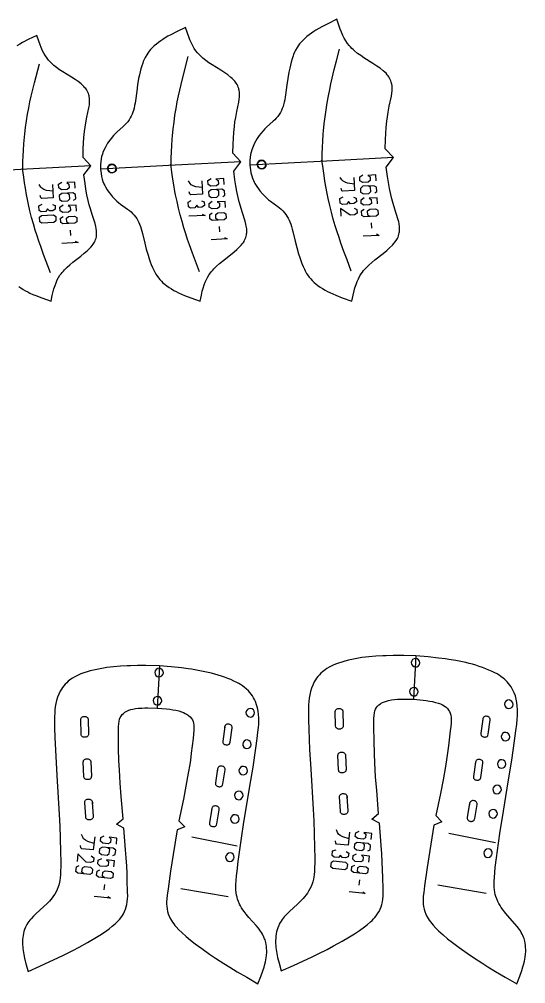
# Model space of a CAD drawing. Extents: x 923 to 2264, y 0 to 1234.
# Drawn here: x 1064.6 to 1213.7, y 648.7 to 932.2 of the extents above; entities that cross this region are included whole.
import ezdxf

# ---------------------------------------------------------------- set-up
doc = ezdxf.new("R2010")
doc.units = 0

msp = doc.modelspace()

# ---------------------------------------------------------------- linework, layer by layer
for points in [[(1133.529053, 884.826416), (1133.749023, 884.366211), (1133.988281, 883.914429), (1134.517456, 883.036987), (1135.01416, 882.316406), (1135.452759, 881.739807), (1136.153442, 880.911682), (1136.647827, 880.384644), (1137.428711, 879.632507), (1137.974243, 879.15686), (1138.53894, 878.702332), (1140.661865, 877.158752), (1141.178833, 876.761292), (1141.67688, 876.344482), (1142.148682, 875.901001), (1142.650635, 875.349182), (1143.039063, 874.845947), (1143.394043, 874.315002), (1143.715942, 873.761536), (1144.005615, 873.19043), (1144.242432, 872.656677), (1144.508545, 871.966003), (1144.741577, 871.264221), (1144.947754, 870.553589), (1145.133667, 869.836548), (1145.810425, 866.932922), (1146.278687, 865.098572), (1146.80249, 863.274414), (1147.148438, 862.181641), (1147.449097, 861.296692), (1147.773438, 860.417847), (1148.12793, 859.552185), (1148.518555, 858.706177), (1148.729492, 858.292725), (1149.186401, 857.489197), (1149.434082, 857.100586), (1149.971069, 856.354675), (1150.371582, 855.873108), (1150.828613, 855.386047), (1151.313354, 854.924133), (1151.952026, 854.380127), (1152.519409, 853.94397), (1153.192139, 853.472778), (1153.884521, 853.031555), (1154.59375, 852.617737), (1155.31665, 852.228882), (1156.005737, 851.884521), (1156.907104, 851.466492), (1157.82019, 851.074341), (1159.672974, 850.350586), (1162.490723, 849.351074), (1162.873413, 851.147949), (1163.158936, 852.3396), (1163.401855, 853.227112), (1163.726074, 854.248413), (1164.046265, 855.104797), (1164.413696, 855.938904), (1164.835815, 856.741211), (1165.252686, 857.408508), (1165.577515, 857.865295), (1165.922607, 858.307495), (1166.286865, 858.736084), (1166.667969, 859.152161), (1167.473877, 859.951172), (1168.32605, 860.713318), (1169.209839, 861.447327), (1171.675903, 863.384094), (1172.755737, 864.263916), (1173.590698, 864.998413), (1174.454346, 865.841553), (1174.830322, 866.251099), (1175.184448, 866.678345), (1175.509766, 867.126099), (1175.707153, 867.437073), (1175.886353, 867.759033), (1176.074707, 868.159912), (1176.232788, 868.574646), (1176.359863, 869.000427), (1176.455078, 869.434204), (1176.500244, 869.726379), (1176.531128, 870.027405), (1176.549316, 870.491211), (1176.510254, 871.264526), (1176.400635, 872.031982), (1176.275024, 872.631592), (1176.040771, 873.514648), (1175.131836, 876.340271), (1174.609619, 878.084961), (1174.252808, 879.402649), (1173.928711, 880.727844), (1173.554077, 882.499451), (1173.244873, 884.261536), (1172.97998, 886.031982), (1172.627197, 888.696289), (1174.738403, 891.545166), (1172.33728, 894.154358), (1172.406128, 896.840942), (1172.482056, 898.629639), (1172.602905, 900.414612), (1172.787964, 902.215942), (1172.969849, 903.567932), (1173.185303, 904.916077), (1173.519653, 906.706238), (1174.12439, 909.612183), (1174.263672, 910.515076), (1174.325073, 911.124573), (1174.352905, 911.899353), (1174.309814, 912.672424), (1174.242676, 913.131714), (1174.180176, 913.427795), (1174.104248, 913.713501), (1173.963623, 914.134766), (1173.792114, 914.544678), (1173.590942, 914.94043), (1173.361206, 915.319031), (1173.149048, 915.620117), (1172.9198, 915.908569), (1172.548828, 916.319336), (1172.151367, 916.706726), (1171.734253, 917.074036), (1170.786255, 917.821045), (1169.878296, 918.462952), (1168.711182, 919.223572), (1166.053833, 920.888428), (1165.09729, 921.524597), (1164.169312, 922.192261), (1163.283203, 922.901367), (1162.860229, 923.274841), (1162.453003, 923.662476), (1162.062622, 924.065552), (1161.691406, 924.485474), (1161.206177, 925.104797), (1160.70166, 925.857971), (1160.247803, 926.648438), (1159.838745, 927.466064), (1159.408081, 928.447327), (1159.072632, 929.304199), (1158.662598, 930.458801), (1158.091797, 932.205139), (1155.395752, 930.912842), (1153.630005, 929.997009), (1152.763672, 929.510376), (1151.911499, 928.999207), (1151.262817, 928.583801), (1150.584961, 928.120605), (1149.923706, 927.634094), (1149.281982, 927.121948), (1148.662842, 926.582153), (1148.144775, 926.088318), (1147.567505, 925.479919), (1147.134155, 924.969177), (1146.731323, 924.436401), (1146.384155, 923.915283), (1145.929077, 923.116516), (1145.723999, 922.704041), (1145.354858, 921.856628), (1145.188721, 921.423096), (1144.889771, 920.540588), (1144.629028, 919.642151), (1144.399536, 918.733948), (1144.194336, 917.822144), (1143.966064, 916.698914), (1143.638428, 914.829529), (1143.367065, 912.955933), (1143.001587, 909.996826), (1142.892456, 909.264282), (1142.762573, 908.535767), (1142.605469, 907.813232), (1142.41394, 907.098267), (1142.234863, 906.54248), (1142.007324, 905.943787), (1141.745728, 905.359497), (1141.449097, 904.793945), (1141.116089, 904.252319), (1140.675415, 903.650452), (1140.253052, 903.159485), (1139.802124, 902.692322), (1139.330078, 902.242493), (1137.38269, 900.482666), (1136.869141, 899.970947), (1136.377197, 899.440308), (1135.680298, 898.609619), (1135.244385, 898.033081), (1134.635254, 897.135437), (1134.260254, 896.515686), (1133.842651, 895.746521), (1133.409302, 894.817932), (1133.219238, 894.343445), (1133.049316, 893.862488), (1132.83606, 893.130615), (1132.683594, 892.417786), (1132.564087, 891.536377), (1132.498901, 890.64563), (1132.455566, 889.300232), (1132.641235, 887.967041), (1132.800171, 887.088196), (1133.012329, 886.224365), (1133.239502, 885.531677), (1133.529053, 884.826416)], [(1064.447998, 853.674255), (1065.090454, 853.230286), (1065.751221, 852.814758), (1066.427612, 852.425293), (1067.117065, 852.059509), (1067.774658, 851.735291), (1068.635498, 851.341492), (1069.506836, 850.972229), (1071.275024, 850.291077), (1073.963135, 849.351074), (1074.329346, 851.045166), (1074.602417, 852.168335), (1074.834717, 853.004639), (1075.14502, 853.967468), (1075.451416, 854.775085), (1075.802734, 855.561401), (1076.205566, 856.317322), (1076.604248, 856.94751), (1076.914795, 857.379333), (1077.245117, 857.796997), (1077.593262, 858.201721), (1077.957275, 858.594299), (1078.727295, 859.347656), (1079.540771, 860.065735), (1080.384399, 860.756836), (1082.737427, 862.580688), (1083.768433, 863.410156), (1084.565918, 864.102966), (1085.390747, 864.898132), (1085.749512, 865.283752), (1086.087769, 865.686279), (1086.398682, 866.108582), (1086.58728, 866.402161), (1086.758911, 866.706238), (1086.938354, 867.08374), (1087.089722, 867.474487), (1087.211182, 867.875732), (1087.30249, 868.284851), (1087.345947, 868.560425), (1087.375488, 868.84436), (1087.393066, 869.281372), (1087.356201, 870.010315), (1087.251831, 870.733521), (1087.132324, 871.298706), (1086.90918, 872.130981), (1086.043091, 874.792969), (1085.545654, 876.436707), (1085.205444, 877.678345), (1084.896851, 878.927307), (1084.540161, 880.596985), (1084.245728, 882.257324), (1083.993896, 883.925903), (1083.658447, 886.436768), (1085.675171, 889.12262), (1083.386108, 891.580627), (1083.454468, 894.112854), (1083.528931, 895.798645), (1083.64624, 897.480835), (1083.824463, 899.178894), (1083.999512, 900.45343), (1084.206665, 901.72406), (1084.527832, 903.411072), (1085.10791, 906.149658), (1085.242065, 907.000854), (1085.30127, 907.5755), (1085.328613, 908.305786), (1085.288208, 909.034363), (1085.224487, 909.467163), (1085.165161, 909.746338), (1085.092896, 910.015747), (1084.958862, 910.412964), (1084.795654, 910.799194), (1084.604004, 911.171753), (1084.38562, 911.528198), (1084.182983, 911.8125), (1083.964355, 912.084534), (1083.610596, 912.471558), (1083.231689, 912.836243), (1082.834229, 913.181763), (1081.929932, 913.885315), (1081.063721, 914.490051), (1079.951172, 915.206055), (1077.418579, 916.771179), (1076.506714, 917.369263), (1075.621826, 917.997498), (1074.776733, 918.665344), (1074.373047, 919.017334), (1073.984375, 919.382935), (1073.611816, 919.763428), (1073.257324, 920.159973), (1072.794312, 920.74469), (1072.313843, 921.453796), (1071.881348, 922.198547), (1071.491577, 922.969299), (1071.081177, 923.89386), (1070.761963, 924.70105), (1070.371826, 925.789185), (1069.828735, 927.43512), (1067.254761, 926.216553), (1065.568604, 925.352417), (1064.741089, 924.89325), (1063.926636, 924.410767)], [(1089.542358, 883.797607), (1089.757202, 883.350708), (1089.990967, 882.911987), (1090.507813, 882.060303), (1090.993042, 881.360474), (1091.421875, 880.80011), (1092.106689, 879.99585), (1092.589844, 879.48407), (1093.352417, 878.753906), (1093.885254, 878.29248), (1094.436523, 877.851624), (1096.51062, 876.353577), (1097.015625, 875.967773), (1097.502197, 875.562927), (1097.963379, 875.132019), (1098.453613, 874.596252), (1098.832886, 874.107666), (1099.17981, 873.592163), (1099.494385, 873.054688), (1099.777344, 872.499756), (1100.008667, 871.981567), (1100.268555, 871.311096), (1100.496094, 870.629578), (1100.69751, 869.939331), (1100.879028, 869.243103), (1101.539795, 866.422607), (1101.996948, 864.640991), (1102.508423, 862.869568), (1102.846069, 861.808472), (1103.140015, 860.948547), (1103.457153, 860.094849), (1103.803589, 859.253723), (1104.185425, 858.43219), (1104.391479, 858.030701), (1104.837646, 857.250549), (1105.079346, 856.873413), (1105.603516, 856.149597), (1105.994385, 855.682312), (1106.44104, 855.209229), (1106.914795, 854.76062), (1107.538574, 854.232727), (1108.09314, 853.809143), (1108.750732, 853.351563), (1109.427368, 852.923096), (1110.120117, 852.521545), (1110.826172, 852.144226), (1111.499634, 851.809814), (1112.380737, 851.40387), (1113.272949, 851.023254), (1115.083374, 850.32074), (1117.836426, 849.351074), (1118.210938, 851.096558), (1118.490112, 852.253906), (1118.727783, 853.115906), (1119.044922, 854.107971), (1119.358276, 854.93988), (1119.717651, 855.750122), (1120.130127, 856.529297), (1120.537964, 857.17804), (1120.855591, 857.622314), (1121.193359, 858.052246), (1121.549561, 858.468872), (1121.922119, 858.873169), (1122.709961, 859.649353), (1123.542847, 860.389526), (1124.406494, 861.102112), (1126.816284, 862.9823), (1127.871582, 863.837036), (1128.687744, 864.550781), (1129.531982, 865.369812), (1129.899292, 865.767334), (1130.245605, 866.182312), (1130.563721, 866.61731), (1130.756714, 866.919617), (1130.932007, 867.232666), (1131.115967, 867.621765), (1131.27063, 868.024536), (1131.39502, 868.43811), (1131.488159, 868.859497), (1131.532471, 869.143433), (1131.562744, 869.435852), (1131.580566, 869.886292), (1131.542847, 870.63739), (1131.435791, 871.38269), (1131.31311, 871.965149), (1131.084351, 872.822815), (1130.197021, 875.566528), (1129.687134, 877.260864), (1129.338623, 878.540466), (1129.022339, 879.827576), (1128.656494, 881.548279), (1128.354858, 883.25946), (1128.096436, 884.978943), (1127.752319, 887.566528), (1129.816284, 890.333862), (1127.471191, 892.867493), (1127.539795, 895.476868), (1127.61499, 897.214111), (1127.734009, 898.947632), (1127.915771, 900.697327), (1128.094238, 902.01062), (1128.30542, 903.320007), (1128.633301, 905.058655), (1129.225586, 907.88092), (1129.362305, 908.757935), (1129.422607, 909.349976), (1129.450317, 910.102478), (1129.408569, 910.853394), (1129.34314, 911.299377), (1129.282104, 911.587036), (1129.207886, 911.864685), (1129.070801, 912.273804), (1128.903442, 912.671875), (1128.707031, 913.056091), (1128.48291, 913.423584), (1128.275391, 913.716248), (1128.051514, 913.996521), (1127.689209, 914.395447), (1127.301025, 914.771362), (1126.893677, 915.127869), (1125.967651, 915.853088), (1125.080566, 916.476563), (1123.940796, 917.214844), (1121.345703, 918.829773), (1120.411499, 919.44696), (1119.505127, 920.094849), (1118.639526, 920.783447), (1118.226196, 921.146057), (1117.828125, 921.522705), (1117.446655, 921.91449), (1117.083862, 922.322632), (1116.609863, 922.924683), (1116.11731, 923.655823), (1115.674072, 924.423584), (1115.274658, 925.217651), (1114.85437, 926.170593), (1114.526855, 927.002625), (1114.126831, 928.124023), (1113.569824, 929.820129), (1110.934814, 928.564636), (1109.208862, 927.674683), (1108.361816, 927.201843), (1107.528687, 926.704956), (1106.894409, 926.301392), (1106.232056, 925.851379), (1105.585571, 925.378906), (1104.95813, 924.881226), (1104.352661, 924.356689), (1103.845947, 923.876831), (1103.281494, 923.285889), (1102.857788, 922.789734), (1102.463745, 922.272156), (1102.124512, 921.766174), (1101.67981, 920.990906), (1101.47937, 920.590393), (1101.118286, 919.767395), (1100.955811, 919.346375), (1100.662964, 918.489014), (1100.407349, 917.616089), (1100.182129, 916.733582), (1099.980957, 915.847412), (1099.757324, 914.756531), (1099.436035, 912.940918), (1099.1698, 911.120972), (1098.811035, 908.24646), (1098.703979, 907.534851), (1098.576904, 906.827271), (1098.422729, 906.125549), (1098.235107, 905.431335), (1098.059937, 904.891541), (1097.837158, 904.309814), (1097.581177, 903.742004), (1097.290894, 903.19281), (1096.965332, 902.66687), (1096.534546, 902.082275), (1096.121338, 901.604919), (1095.68042, 901.15094), (1095.218872, 900.713867), (1093.314941, 899.004883), (1092.813354, 898.50824), (1092.33252, 897.993103), (1091.651123, 897.186401), (1091.224854, 896.626404), (1090.629028, 895.75415), (1090.261841, 895.15155), (1089.853271, 894.404419), (1089.429321, 893.502808), (1089.243408, 893.04187), (1089.077026, 892.574646), (1088.868042, 891.863403), (1088.71875, 891.171021), (1088.601563, 890.315002), (1088.537354, 889.44989), (1088.494141, 888.142944), (1088.675293, 886.8479), (1088.830566, 885.994385), (1089.037598, 885.155579), (1089.259521, 884.482788), (1089.542358, 883.797607)], [(1153.738892, 890.088562), (1153.789307, 892.524048), (1153.854858, 894.611023), (1153.937988, 896.33844), (1154.077637, 898.400635), (1154.163696, 899.430603), (1154.368042, 901.488403), (1154.61438, 903.542175), (1154.901367, 905.590454), (1155.228271, 907.632813), (1155.593872, 909.667847), (1155.964478, 911.53656), (1156.329468, 913.240112), (1156.715576, 914.938904), (1157.327148, 917.479797), (1157.966431, 920.014099), (1158.841553, 923.387939)], [(1065.629639, 887.73938), (1065.689331, 890.362732), (1065.745117, 892.001709), (1065.826172, 893.630005), (1065.96167, 895.574036), (1066.044922, 896.545044), (1066.24231, 898.484802), (1066.479614, 900.420593), (1066.755737, 902.351257), (1067.069824, 904.27594), (1067.420898, 906.193604), (1067.776489, 907.954651), (1068.126709, 909.560852), (1068.497192, 911.16217), (1069.083374, 913.55719), (1070.535034, 919.12561)], [(1109.293579, 888.913879), (1109.34436, 891.279358), (1109.409302, 893.306396), (1109.491577, 894.984192), (1109.62915, 896.987305), (1109.713867, 897.987854), (1109.914673, 899.986694), (1110.156494, 901.981384), (1110.43811, 903.970825), (1110.758545, 905.954346), (1111.117065, 907.930786), (1111.47998, 909.745605), (1111.837646, 911.400513), (1112.215942, 913.050598), (1112.814819, 915.518555), (1114.297729, 921.256836)], [(1129.816284, 890.333862), (1110.532593, 889.311401), (1099.513428, 888.727173), (1088.494141, 888.142944)], [(1174.738403, 891.545166), (1155.006348, 890.497498), (1143.730957, 889.898865), (1132.455566, 889.300232)], [(1136.000732, 888.263916), (1136.474854, 888.378784), (1136.86853, 888.666382), (1137.122437, 889.082886), (1137.197632, 889.564819), (1137.082642, 890.038757), (1136.794922, 890.432617), (1136.37854, 890.686523), (1135.896729, 890.761719), (1135.422607, 890.646729), (1135.028931, 890.35907), (1134.775024, 889.942627), (1134.699829, 889.460754), (1134.814819, 888.986694), (1135.102417, 888.592773), (1135.518921, 888.33905), (1136.000732, 888.263916)], [(1135.871094, 890.706238), (1136.354492, 890.642029), (1136.776733, 890.397766), (1137.073242, 890.010437), (1137.199097, 889.539307), (1137.134766, 889.055786), (1136.890625, 888.633728), (1136.503296, 888.337158), (1136.031982, 888.211365), (1135.548584, 888.275513), (1135.126587, 888.519836), (1134.829956, 888.906982), (1134.704224, 889.378235), (1134.768433, 889.861755), (1135.012573, 890.283875), (1135.39978, 890.580444), (1135.871094, 890.706238)], [(1162.302612, 858.197937), (1161.075073, 861.460266), (1160.171021, 863.912659), (1159.294067, 866.374451), (1158.730103, 868.022766), (1158.18689, 869.678284), (1157.620483, 871.497192), (1157.041382, 873.481995), (1156.500122, 875.478271), (1155.997803, 877.48468), (1155.5354, 879.500732), (1155.11438, 881.525391), (1154.919678, 882.540527), (1154.562378, 884.576416), (1154.296875, 886.285156), (1154.010742, 888.353516), (1153.702637, 890.769958)], [(1085.675171, 889.12262), (1066.839966, 888.125366), (1056.076904, 887.555603), (1045.314087, 886.985596)], [(1073.787964, 857.68866), (1071.756592, 863.072632), (1070.920654, 865.392395), (1070.383057, 866.945618), (1069.865234, 868.505859), (1069.325806, 870.219604), (1068.774048, 872.089539), (1068.258423, 873.970215), (1067.780029, 875.860901), (1067.339722, 877.760742), (1066.938599, 879.668884), (1066.753296, 880.62561), (1066.413086, 882.544495), (1066.1604, 884.155151), (1065.932007, 885.779053), (1065.595581, 888.381531)], [(1091.959961, 887.101318), (1092.434082, 887.216309), (1092.828003, 887.503906), (1093.081665, 887.920349), (1093.15686, 888.402344), (1093.041992, 888.876221), (1092.754395, 889.270142), (1092.337891, 889.524048), (1091.855957, 889.599182), (1091.381958, 889.484192), (1090.988159, 889.196533), (1090.734253, 888.780151), (1090.659058, 888.298157), (1090.774048, 887.824219), (1091.061646, 887.430298), (1091.478149, 887.176453), (1091.959961, 887.101318)], [(1091.830444, 889.545227), (1092.314087, 889.481018), (1092.736084, 889.236633), (1093.032471, 888.849365), (1093.158203, 888.378113), (1093.093994, 887.894592), (1092.849609, 887.472534), (1092.46228, 887.176086), (1091.991089, 887.050354), (1091.50769, 887.114563), (1091.085571, 887.358948), (1090.789063, 887.746216), (1090.663452, 888.217468), (1090.727661, 888.700928), (1090.972046, 889.123047), (1091.359253, 889.419495), (1091.830444, 889.545227)], [(1117.654663, 857.943237), (1115.573242, 863.492615), (1114.716675, 865.883423), (1114.166016, 867.484192), (1113.63562, 869.092041), (1113.082642, 870.858276), (1112.517212, 872.785767), (1111.98877, 874.724182), (1111.498413, 876.672729), (1111.046997, 878.630737), (1110.635864, 880.596985), (1110.445923, 881.58313), (1110.097168, 883.560425), (1109.838135, 885.220154), (1109.559204, 887.228882), (1109.258545, 889.575745)], [(1118.536865, 882.711182), (1116.55188, 882.95282), (1115.79248, 883.217773), (1115.203003, 883.579834), (1114.87561, 883.956238), (1114.398071, 884.674805)], [(1118.341675, 884.67218), (1118.55481, 880.78418), (1115.147461, 880.597351), (1114.832153, 880.75531), (1114.662842, 881.447021)], [(1124.963379, 883.611389), (1124.866333, 885.380615), (1122.507324, 885.251221), (1123.142944, 884.8479), (1123.203979, 883.733887), (1122.616333, 883.26355), (1121.000122, 883.174805), (1120.183838, 883.677795), (1120.122803, 884.791687), (1121.052612, 885.412354)], [(1163.22998, 883.779297), (1161.244995, 884.020935), (1160.485474, 884.286011), (1159.896118, 884.64801), (1159.568726, 885.024353), (1159.091187, 885.743042)], [(1163.034668, 885.740295), (1163.247925, 881.852417), (1159.840576, 881.665466), (1159.525146, 881.823425), (1159.355713, 882.515137)], [(1169.656494, 884.679504), (1169.559448, 886.44873), (1167.200439, 886.319336), (1167.83606, 885.916077), (1167.897217, 884.802063), (1167.309448, 884.331726), (1165.693237, 884.243042), (1164.876953, 884.745911), (1164.815796, 885.859924), (1165.745728, 886.480469)], [(1074.624878, 881.643127), (1072.639771, 881.884644), (1071.880493, 882.149719), (1071.290894, 882.51178), (1070.963623, 882.888184), (1070.486084, 883.606873)], [(1074.429688, 883.604065), (1074.642944, 879.716125), (1071.235596, 879.529175), (1070.920166, 879.687195), (1070.750732, 880.378967)], [(1081.051392, 882.543274), (1080.954346, 884.3125), (1078.595459, 884.183105), (1079.230957, 883.779846), (1079.291992, 882.665894), (1078.704468, 882.195435), (1077.088135, 882.10675), (1076.271851, 882.609741), (1076.210815, 883.723633), (1077.140625, 884.344299)], [(1124.54187, 880.113647), (1125.135498, 880.474854), (1125.062378, 881.80719), (1124.250854, 882.222717), (1121.062012, 882.047791), (1120.306641, 881.436829), (1120.36792, 880.322815), (1121.184204, 879.820007), (1122.800415, 879.908569), (1123.381958, 880.488159), (1123.314941, 881.711365), (1122.678223, 882.136536)], [(1169.234985, 881.181763), (1169.828613, 881.542969), (1169.755493, 882.875366), (1168.944092, 883.290894), (1165.755005, 883.115967), (1164.999878, 882.505005), (1165.060913, 881.390991), (1165.877197, 880.888123), (1167.49353, 880.976685), (1168.075073, 881.556396), (1168.008057, 882.779541), (1167.371338, 883.204651)], [(1080.629761, 879.045593), (1081.223389, 879.406799), (1081.150391, 880.739136), (1080.338867, 881.154663), (1077.150024, 880.979736), (1076.394775, 880.368713), (1076.455933, 879.254761), (1077.272217, 878.751831), (1078.88855, 878.840515), (1079.470093, 879.420166), (1079.402954, 880.64325), (1078.766235, 881.06842)], [(1118.266724, 878.849304), (1119.070923, 878.564819), (1119.131958, 877.450867), (1118.369629, 876.970947), (1117.408691, 876.918091), (1116.849609, 877.522766), (1116.32251, 876.749023), (1115.011963, 876.677185), (1114.376343, 877.080444), (1114.303467, 878.412781), (1115.239136, 878.924194)], [(1162.959839, 879.91748), (1163.764038, 879.632935), (1163.825073, 878.519043), (1163.062744, 878.039063), (1162.101685, 877.986206), (1161.542847, 878.590942), (1161.015625, 877.817139), (1159.705078, 877.7453), (1159.069458, 878.14856), (1158.996582, 879.480896), (1159.932373, 879.99231)], [(1170.024536, 877.969666), (1169.92749, 879.738892), (1167.568604, 879.609436), (1168.203979, 879.206055), (1168.265259, 878.092163), (1167.677612, 877.621765), (1166.061279, 877.533081), (1165.244995, 878.036072), (1165.183838, 879.149963), (1166.11377, 879.77063)], [(1074.354614, 877.78125), (1075.159058, 877.496704), (1075.220093, 876.382813), (1074.457764, 875.902771), (1073.496704, 875.850037), (1072.937744, 876.454773), (1072.410645, 875.680908), (1071.099976, 875.60907), (1070.464478, 876.012329), (1070.391357, 877.344727), (1071.327271, 877.85614)], [(1081.419556, 875.833435), (1081.32251, 877.602661), (1078.963623, 877.473206), (1079.598999, 877.069885), (1079.660156, 875.955933), (1079.07251, 875.485535), (1077.456177, 875.396851), (1076.640015, 875.899841), (1076.578857, 877.013733), (1077.508667, 877.634338)], [(1125.331421, 876.901489), (1125.234375, 878.670654), (1122.875488, 878.54126), (1123.511108, 878.137939), (1123.572144, 877.024048), (1122.984497, 876.553589), (1121.368042, 876.464966), (1120.55188, 876.967957), (1120.490723, 878.081848), (1121.420776, 878.702454)], [(1163.136719, 876.693604), (1163.94812, 876.277954), (1164.009155, 875.164063), (1163.246826, 874.684021), (1161.97998, 874.614563), (1159.155273, 876.584656), (1159.277466, 874.35675)], [(1167.861694, 874.266846), (1167.182373, 874.667725), (1167.115234, 875.89093), (1167.745483, 876.385437), (1169.492798, 876.481384), (1170.129517, 876.056213), (1170.196533, 874.83313), (1169.609009, 874.36261), (1166.070557, 874.168579), (1165.434937, 874.571838), (1165.362061, 875.904175), (1166.123047, 876.406067)], [(1070.64856, 872.65741), (1070.575439, 873.989807), (1071.161865, 874.481995), (1074.700317, 874.676086), (1075.337036, 874.250977), (1075.410156, 872.918579), (1074.82251, 872.448242), (1071.284058, 872.25415), (1070.64856, 872.65741)], [(1079.256592, 872.130615), (1078.577271, 872.531555), (1078.510254, 873.754639), (1079.140259, 874.249268), (1080.887573, 874.345154), (1081.524536, 873.919983), (1081.591553, 872.696838), (1081.003906, 872.226379), (1077.465454, 872.032349), (1076.829956, 872.435608), (1076.756836, 873.767944), (1077.517944, 874.269836)], [(1118.480591, 874.948242), (1119.290894, 874.554504), (1114.529297, 874.293396)], [(1123.168579, 873.19873), (1122.48938, 873.599609), (1122.422119, 874.822693), (1123.052368, 875.317322), (1124.799683, 875.413269), (1125.436401, 874.988098), (1125.50354, 873.764954), (1124.915894, 873.294495), (1121.377441, 873.100464), (1120.741821, 873.503723), (1120.668823, 874.83606), (1121.429932, 875.337952)], [(1123.493042, 871.275452), (1123.579346, 869.70282)], [(1168.186279, 872.343567), (1168.272461, 870.770935)], [(1079.581055, 870.207336), (1079.66748, 868.634644)], [(1125.030151, 868.016602), (1125.840454, 867.622864), (1121.078857, 867.361694)], [(1169.723267, 869.084717), (1170.533569, 868.691101), (1165.771973, 868.42981)], [(1081.118286, 866.948547), (1081.928467, 866.55481), (1077.16687, 866.293579)], [(1180.658691, 732.291138), (1183.481323, 732.035156), (1184.404297, 731.922791), (1185.32373, 731.783447), (1186.238159, 731.60907), (1187.145752, 731.391724), (1187.953613, 731.150208), (1188.545654, 730.929993), (1189.11792, 730.666992), (1189.664185, 730.352661), (1190.010498, 730.110535), (1190.224243, 729.93988), (1190.623413, 729.564819), (1190.972778, 729.147949), (1191.258057, 728.693115), (1191.460449, 728.220581), (1191.605591, 727.664673), (1191.682129, 727.085938), (1191.706665, 726.294739), (1191.674072, 725.425903), (1191.593994, 724.348267), (1191.455444, 723.022949), (1190.923584, 718.615295), (1190.644409, 716.512268), (1190.450928, 715.18634), (1190.028931, 712.541565), (1189.321899, 708.589844), (1188.547729, 704.651855), (1187.177612, 698.105164), (1189.007324, 696.266296), (1186.660034, 695.313843), (1185.445435, 687.834656), (1184.671387, 682.844666), (1183.902466, 677.489197), (1183.639771, 675.49231), (1183.523682, 674.398987), (1183.472046, 673.52124), (1183.46875, 672.860596), (1183.511597, 672.101563), (1183.607056, 671.345703), (1183.757202, 670.599365), (1183.964233, 669.868713), (1184.229614, 669.160461), (1184.483887, 668.615112), (1184.928711, 667.829041), (1185.261841, 667.324829), (1185.619507, 666.835327), (1185.997925, 666.359192), (1186.393066, 665.895874), (1187.204956, 665.016418), (1188.035889, 664.188904), (1189.332764, 663.008423), (1190.679077, 661.88855), (1192.062744, 660.814819), (1194.062012, 659.345703), (1196.446533, 657.666687), (1198.256592, 656.439331), (1200.697632, 654.845215), (1202.548218, 653.681091), (1204.789307, 652.318115), (1207.614014, 650.653015), (1211.021973, 648.684814), (1211.89624, 650.887329), (1212.497925, 652.549194), (1212.852173, 653.666016), (1213.01123, 654.227722), (1213.285889, 655.359314), (1213.39856, 655.92981), (1213.493286, 656.503418), (1213.598511, 657.379456), (1213.648071, 658.129211), (1213.657471, 658.731873), (1213.637329, 659.335693), (1213.583984, 659.948364), (1213.496582, 660.557495), (1213.373901, 661.15918), (1213.154053, 661.943115), (1213.019531, 662.324646), (1212.819092, 662.809998), (1212.592529, 663.281921), (1212.341797, 663.741882), (1212.069702, 664.190918), (1211.778198, 664.630249), (1211.146484, 665.484192), (1210.465454, 666.313293), (1208.312012, 668.743896), (1207.445557, 669.780396), (1206.83606, 670.579651), (1206.454346, 671.126526), (1206.096069, 671.686951), (1205.76416, 672.262512), (1205.461792, 672.855286), (1205.141724, 673.590637), (1204.872803, 674.348206), (1204.70752, 674.927856), (1204.575562, 675.514648), (1204.45813, 676.268555), (1204.387573, 677.109802), (1204.367798, 677.955933), (1204.386475, 678.804688), (1204.450439, 679.936523), (1204.564453, 681.392151), (1204.703613, 682.841675), (1205.038818, 685.728088), (1205.614502, 689.978882), (1206.133545, 693.490906), (1206.683838, 697), (1208.612305, 708.62677), (1209.526978, 714.362305), (1210.380005, 720.115356), (1210.779541, 723.004333), (1211.026978, 724.951233), (1211.171387, 726.413757), (1211.234009, 727.389832), (1211.261353, 728.36615), (1211.246216, 729.342773), (1211.18103, 730.319519), (1211.055542, 731.315002), (1210.864502, 732.301575), (1210.602051, 733.27063), (1210.262207, 734.213196), (1209.989868, 734.82251), (1209.686279, 735.400635), (1209.35437, 735.946411), (1208.989624, 736.471924), (1208.59436, 736.975525), (1208.170288, 737.45575), (1207.485596, 738.128418), (1206.999634, 738.542664), (1206.376831, 739.009827), (1205.802002, 739.389343), (1205.209473, 739.740601), (1204.602783, 740.067932), (1203.778198, 740.474182), (1202.848755, 740.894287), (1201.906982, 741.284668), (1200.954346, 741.647034), (1199.991333, 741.9823), (1199.019165, 742.292297), (1198.038574, 742.578247), (1197.050415, 742.841614), (1196.055542, 743.08374), (1195.055176, 743.306091), (1193.040894, 743.696838), (1191.014771, 744.025146), (1189.999878, 744.169373), (1187.962524, 744.426025), (1184.900146, 744.749817), (1181.330933, 745.076294), (1177.747925, 745.136414), (1174.668823, 745.144592), (1172.616577, 745.10907), (1171.592285, 745.075134), (1169.543701, 744.967163), (1167.500244, 744.795898), (1166.4823, 744.682739), (1165.467773, 744.549255), (1164.45752, 744.394043), (1163.452271, 744.215454), (1162.453003, 744.012024), (1161.460083, 743.782166), (1160.474487, 743.524719), (1159.497192, 743.237732), (1158.528198, 742.920166), (1157.665771, 742.605164), (1157.028442, 742.345032), (1156.402344, 742.059692), (1155.790894, 741.744202), (1155.122803, 741.346802), (1154.596069, 740.987183), (1153.844604, 740.392151), (1153.372681, 739.960266), (1152.926636, 739.502197), (1152.509033, 739.01886), (1152.121826, 738.512024), (1151.759399, 737.970032), (1151.424561, 737.39325), (1150.987671, 736.492493), (1150.625122, 735.557312), (1150.331909, 734.596985), (1150.102783, 733.621094), (1149.935425, 732.656372), (1149.817749, 731.686707), (1149.742798, 730.712769), (1149.702759, 729.735657), (1149.692993, 728.266052), (1149.734985, 726.304016), (1149.829346, 723.388245), (1150.074219, 717.575928), (1150.382324, 711.774353), (1151.080933, 700.005615), (1151.26001, 696.457092), (1151.407959, 692.909058), (1151.534668, 688.6203), (1151.565308, 685.714294), (1151.551514, 684.257935), (1151.512329, 682.798096), (1151.457275, 681.665894), (1151.386963, 680.820007), (1151.278687, 679.980896), (1151.179565, 679.426758), (1150.981079, 678.606567), (1150.799683, 678.034119), (1150.506592, 677.286987), (1150.159668, 676.562805), (1149.764404, 675.866028), (1149.401367, 675.309204), (1149.011108, 674.772827), (1148.596191, 674.254211), (1148.159546, 673.751648), (1147.46936, 673.022583), (1146.499146, 672.085144), (1144.102783, 669.899963), (1143.338745, 669.148987), (1142.621094, 668.367981), (1142.285156, 667.962646), (1141.967529, 667.545471), (1141.670166, 667.115295), (1141.395386, 666.670349), (1141.145264, 666.209778), (1140.971436, 665.844727), (1140.670654, 665.088806), (1140.485596, 664.503784), (1140.334839, 663.907471), (1140.217651, 663.30426), (1140.134155, 662.705933), (1140.080444, 662.105591), (1140.051025, 661.35498), (1140.064087, 660.472412), (1140.097778, 659.891418), (1140.150146, 659.31189), (1140.304565, 658.156921), (1140.403687, 657.581238), (1140.638916, 656.432617), (1141.062988, 654.715515), (1141.701172, 652.431763), (1145.296265, 654.021362), (1148.279541, 655.37262), (1150.650879, 656.486206), (1152.612915, 657.444214), (1155.207275, 658.766235), (1157.135742, 659.791565), (1159.683105, 661.203735), (1161.824951, 662.449097), (1163.313232, 663.367615), (1164.769409, 664.33606), (1166.182739, 665.369995), (1167.095947, 666.103271), (1167.995239, 666.89032), (1168.436646, 667.308594), (1168.862915, 667.741089), (1169.27002, 668.189453), (1169.654053, 668.654968), (1170.178711, 669.38855), (1170.48877, 669.903198), (1170.827148, 670.579041), (1171.109619, 671.283264), (1171.33728, 672.009338), (1171.511597, 672.750549), (1171.633423, 673.500427), (1171.713745, 674.377197), (1171.742798, 675.25592), (1171.72998, 676.575439), (1171.634521, 679.95343), (1171.547729, 682.206482), (1171.441284, 684.378418), (1171.29187, 686.84021), (1171.118286, 689.301086), (1170.586792, 695.860718), (1168.352661, 697.060913), (1170.364868, 698.692017), (1169.793823, 705.454041), (1169.491211, 709.515442), (1169.243774, 713.582825), (1169.119629, 716.298706), (1169.014404, 720.05957), (1168.95105, 724.239197), (1168.952515, 725.572021), (1168.986206, 726.6521), (1169.0448, 727.519531), (1169.151855, 728.303406), (1169.288574, 728.870789), (1169.491333, 729.40802), (1169.74231, 729.85614), (1170.073608, 730.277466), (1170.464844, 730.654419), (1170.901123, 730.984375), (1171.131348, 731.13092), (1171.501099, 731.334534), (1172.077271, 731.588196), (1172.674072, 731.788086), (1173.285767, 731.943237), (1174.114136, 732.096069), (1175.039795, 732.214355), (1175.967285, 732.289185), (1176.896118, 732.328552), (1177.825562, 732.340759), (1180.658691, 732.291138)], [(1181.170776, 741.795776), (1181.652954, 741.868896), (1182.070435, 742.120972), (1182.359619, 742.513672), (1182.476685, 742.987183), (1182.403564, 743.46936), (1182.151367, 743.886841), (1181.758667, 744.176147), (1181.285278, 744.293091), (1180.802979, 744.219971), (1180.385498, 743.967896), (1180.096191, 743.575195), (1179.979248, 743.101685), (1180.05249, 742.619507), (1180.304565, 742.202026), (1180.697144, 741.91272), (1181.170776, 741.795776)], [(1181.330933, 745.076294), (1180.658691, 732.291138)], [(1105.224976, 729.737488), (1107.980347, 729.489197), (1108.881226, 729.380188), (1109.778687, 729.245117), (1110.671387, 729.076172), (1111.557617, 728.865479), (1112.345581, 728.631714), (1112.923218, 728.418274), (1113.482178, 728.16333), (1114.015625, 727.858398), (1114.354248, 727.623352), (1114.5625, 727.45813), (1114.952148, 727.094849), (1115.293457, 726.690735), (1115.572021, 726.249329), (1115.769409, 725.791443), (1115.910767, 725.252747), (1115.985596, 724.691528), (1116.009644, 723.924377), (1115.978149, 723.081726), (1115.900146, 722.036926), (1115.765015, 720.752197), (1115.245605, 716.479309), (1114.9729, 714.440308), (1114.78418, 713.154724), (1114.372314, 710.590698), (1113.682007, 706.759583), (1112.926514, 702.9422), (1111.588989, 696.595764), (1113.375122, 694.81311), (1111.08374, 693.889648), (1109.898071, 686.639038), (1109.142456, 681.801575), (1108.392212, 676.60968), (1108.13562, 674.673706), (1108.022339, 673.613831), (1107.971802, 672.762878), (1107.96875, 672.122498), (1108.010498, 671.386414), (1108.103882, 670.65332), (1108.25061, 669.929688), (1108.452637, 669.221558), (1108.711548, 668.535278), (1108.959839, 668.006104), (1109.394409, 667.243591), (1109.719604, 666.7547), (1110.068848, 666.280151), (1110.43811, 665.81897), (1110.82373, 665.369995), (1111.616577, 664.517456), (1112.428223, 663.714844), (1113.694458, 662.57019), (1115.008545, 661.48468), (1116.358887, 660.444031), (1118.309937, 659.020142), (1120.638062, 657.392273), (1122.405029, 656.202393), (1124.787964, 654.656982), (1126.594238, 653.528564), (1128.781982, 652.207092), (1131.539551, 650.592773), (1134.866211, 648.684814), (1135.719482, 650.81958), (1136.306885, 652.430481), (1136.652588, 653.513123), (1136.807983, 654.057739), (1137.075928, 655.154907), (1137.185913, 655.70813), (1137.278442, 656.264526), (1137.381226, 657.113892), (1137.429565, 657.840759), (1137.438721, 658.424988), (1137.419189, 659.010315), (1137.367188, 659.604431), (1137.281494, 660.195129), (1137.161499, 660.778442), (1136.947144, 661.538269), (1136.815918, 661.90802), (1136.620239, 662.379211), (1136.398926, 662.837341), (1136.154175, 663.283569), (1135.888428, 663.719177), (1135.60376, 664.145203), (1134.987183, 664.973083), (1134.322266, 665.77655), (1132.220581, 668.131226), (1131.374878, 669.135376), (1130.780029, 669.909973), (1130.407349, 670.440247), (1130.057617, 670.983582), (1129.733521, 671.54187), (1129.43811, 672.117004), (1129.125732, 672.829651), (1128.863281, 673.564026), (1128.70166, 674.126099), (1128.57312, 674.695068), (1128.458252, 675.426025), (1128.389404, 676.241394), (1128.370117, 677.061707), (1128.388428, 677.884644), (1128.450928, 678.981995), (1128.562134, 680.39325), (1128.697754, 681.798584), (1129.025146, 684.59668), (1129.587036, 688.71759), (1130.09375, 692.122314), (1130.630859, 695.524109), (1132.513306, 706.795776), (1133.406128, 712.355835), (1134.23877, 717.933167), (1134.628784, 720.734192), (1134.870239, 722.621399), (1135.01123, 724.039368), (1135.07251, 724.985535), (1135.099243, 725.93219), (1135.084351, 726.878906), (1135.02063, 727.825745), (1134.897949, 728.79126), (1134.711182, 729.748047), (1134.454834, 730.687561), (1134.123291, 731.601074), (1133.857666, 732.191406), (1133.561279, 732.752014), (1133.237061, 733.281616), (1132.880615, 733.791382), (1132.494507, 734.279663), (1132.080566, 734.745117), (1131.412354, 735.39679), (1130.938354, 735.797974), (1130.330444, 736.250793), (1129.769043, 736.618896), (1129.190796, 736.959534), (1128.598511, 737.276672), (1127.793823, 737.670288), (1126.885864, 738.077881), (1125.966187, 738.456604), (1125.035767, 738.807922), (1124.095459, 739.133179), (1123.14624, 739.433716), (1122.188843, 739.710999), (1121.224365, 739.966248), (1120.253296, 740.200928), (1119.276733, 740.416382), (1117.310913, 740.795044), (1115.33374, 741.113159), (1114.343262, 741.252808), (1112.354614, 741.501526), (1109.365234, 741.81543), (1105.881104, 742.132019), (1101.882935, 742.195374), (1099.377686, 742.198242), (1097.37439, 742.163879), (1096.374634, 742.131104), (1094.375244, 742.02655), (1092.380737, 741.860596), (1091.387329, 741.750916), (1090.396973, 741.621643), (1089.410889, 741.47113), (1088.429565, 741.298035), (1087.453857, 741.100769), (1086.484497, 740.87793), (1085.522217, 740.628235), (1084.567627, 740.349976), (1083.621338, 740.041992), (1082.779785, 739.736694), (1082.157593, 739.48468), (1081.546509, 739.20813), (1080.949463, 738.902161), (1080.297363, 738.516907), (1079.783569, 738.168762), (1079.050293, 737.592346), (1078.589478, 737.173889), (1078.154053, 736.729675), (1077.745972, 736.260925), (1077.367798, 735.76886), (1077.013916, 735.243408), (1076.687378, 734.684753), (1076.261108, 733.811768), (1075.90686, 732.90509), (1075.620483, 731.973755), (1075.396484, 731.027039), (1075.233154, 730.092102), (1075.118408, 729.1521), (1075.045166, 728.207947), (1075.006104, 727.260742), (1074.996582, 725.835938), (1075.037598, 723.933594), (1075.129761, 721.106689), (1075.368896, 715.471863), (1075.669678, 709.847778), (1076.351685, 698.438477), (1076.526489, 694.998352), (1076.670898, 691.558716), (1076.7948, 687.401062), (1076.824829, 684.583801), (1076.811401, 683.171997), (1076.773071, 681.756714), (1076.719238, 680.658875), (1076.650635, 679.838684), (1076.5448, 679.025146), (1076.44812, 678.488098), (1076.254517, 677.693176), (1076.077271, 677.137939), (1075.791016, 676.413574), (1075.452515, 675.711548), (1075.06665, 675.036255), (1074.71228, 674.496094), (1074.331055, 673.975586), (1073.926025, 673.472778), (1073.499634, 672.985535), (1072.826172, 672.279053), (1071.879395, 671.371094), (1069.540649, 669.254517), (1068.7948, 668.526794), (1068.09436, 667.769653), (1067.766357, 667.376526), (1067.456177, 666.971863), (1067.165771, 666.554382), (1066.897461, 666.122498), (1066.653076, 665.675171), (1066.483398, 665.321472), (1066.189941, 664.588806), (1066.009155, 664.021729), (1065.861816, 663.443604), (1065.747314, 662.858398), (1065.665894, 662.278442), (1065.613525, 661.696533), (1065.584961, 660.968628), (1065.597656, 660.112976), (1065.630615, 659.549622), (1065.681641, 658.987732), (1065.832275, 657.867981), (1065.929199, 657.309814), (1066.158936, 656.196411), (1066.572754, 654.53186), (1067.195923, 652.318115), (1070.704956, 653.858948), (1073.617188, 655.168884), (1075.932373, 656.248596), (1077.847534, 657.177185), (1080.379761, 658.458557), (1082.262451, 659.452576), (1084.74939, 660.821838), (1086.839722, 662.028748), (1088.291992, 662.918884), (1089.713379, 663.857666), (1091.093384, 664.860168), (1091.985229, 665.571411), (1092.863281, 666.334351), (1093.294067, 666.739441), (1093.710083, 667.158508), (1094.107422, 667.593018), (1094.482422, 668.044373), (1094.994995, 668.75592), (1095.297729, 669.255432), (1095.627808, 669.910278), (1095.903442, 670.592773), (1096.125732, 671.296753), (1096.295898, 672.015442), (1096.415161, 672.742798), (1096.49353, 673.592712), (1096.521973, 674.44458), (1096.509399, 675.723999), (1096.416016, 678.99884), (1096.331543, 681.182983), (1096.227295, 683.288452), (1096.081543, 685.675171), (1095.911987, 688.060791), (1095.393311, 694.419983), (1093.21228, 695.583557), (1095.176392, 697.164856), (1094.619019, 703.720215), (1094.323364, 707.657471), (1094.081665, 711.600586), (1093.960571, 714.233582), (1093.858154, 717.8797), (1093.795898, 721.931519), (1093.797363, 723.223572), (1093.830322, 724.270752), (1093.887939, 725.112), (1093.992798, 725.872314), (1094.126221, 726.422241), (1094.323853, 726.942871), (1094.568726, 727.377197), (1094.892212, 727.786011), (1095.274048, 728.151367), (1095.699829, 728.470947), (1095.924561, 728.612793), (1096.285889, 728.810364), (1096.848511, 729.056458), (1097.431274, 729.250122), (1098.028076, 729.400452), (1098.836182, 729.548401), (1099.73999, 729.663025), (1100.645264, 729.735474), (1101.55188, 729.773743), (1102.459351, 729.785583), (1105.224976, 729.737488)], [(1105.723267, 738.913574), (1106.205444, 738.986694), (1106.622925, 739.238708), (1106.912354, 739.631409), (1107.029175, 740.10498), (1106.956055, 740.587158), (1106.703979, 741.0047), (1106.311401, 741.293884), (1105.837769, 741.41095), (1105.355591, 741.337769), (1104.93811, 741.085632), (1104.648926, 740.692932), (1104.53186, 740.219543), (1104.60498, 739.737305), (1104.857178, 739.319824), (1105.249878, 739.030457), (1105.723267, 738.913574)], [(1105.881104, 742.132019), (1105.224976, 729.737488)], [(1180.667358, 733.261963), (1181.149536, 733.335083), (1181.567017, 733.587158), (1181.856201, 733.979797), (1181.973267, 734.453369), (1181.900146, 734.935547), (1181.647949, 735.353027), (1181.255249, 735.642334), (1180.78186, 735.759277), (1180.299683, 735.686157), (1179.882202, 735.434021), (1179.592773, 735.041382), (1179.475952, 734.567871), (1179.549072, 734.085693), (1179.801025, 733.668213), (1180.193726, 733.378906), (1180.667358, 733.261963)], [(1105.232056, 730.640442), (1105.714233, 730.713562), (1106.131714, 730.965698), (1106.420898, 731.358337), (1106.537964, 731.831848), (1106.464844, 732.314026), (1106.212646, 732.731567), (1105.819946, 733.020813), (1105.346558, 733.137817), (1104.86438, 733.064697), (1104.446899, 732.812561), (1104.157471, 732.419922), (1104.040649, 731.946411), (1104.11377, 731.464172), (1104.365723, 731.046692), (1104.758423, 730.757385), (1105.232056, 730.640442)], [(1208.629761, 729.597107), (1209.112183, 729.670227), (1209.529663, 729.922302), (1209.818848, 730.315002), (1209.935913, 730.788513), (1209.862671, 731.270752), (1209.610596, 731.688293), (1209.217896, 731.977478), (1208.744507, 732.094543), (1208.262207, 732.021301), (1207.844604, 731.769226), (1207.55542, 731.376526), (1207.438354, 730.903137), (1207.511475, 730.420837), (1207.763672, 730.003357), (1208.156372, 729.71405), (1208.629761, 729.597107)], [(1132.528931, 727.087341), (1133.011108, 727.160461), (1133.428589, 727.412537), (1133.717773, 727.805237), (1133.834839, 728.278748), (1133.761719, 728.760925), (1133.509521, 729.178406), (1133.116821, 729.467712), (1132.643433, 729.584656), (1132.161255, 729.511536), (1131.743774, 729.25946), (1131.454346, 728.86676), (1131.337524, 728.39325), (1131.410645, 727.911072), (1131.662598, 727.493591), (1132.055298, 727.204285), (1132.528931, 727.087341)], [(1159.817993, 728.709839), (1159.920288, 724.498413), (1159.891357, 724.22168), (1159.829712, 724.027039), (1159.75061, 723.903137), (1159.625854, 723.778137), (1159.468994, 723.671692), (1159.296265, 723.593262), (1159.111084, 723.540771), (1158.908447, 723.512573), (1158.713623, 723.510742), (1158.520874, 723.534851), (1158.335938, 723.586182), (1158.180298, 723.657104), (1158.025879, 723.762085), (1157.922485, 723.862793), (1157.842041, 723.975586), (1157.786499, 724.099976), (1157.719238, 724.47168), (1157.611206, 728.691223), (1157.649292, 728.9599), (1157.731323, 729.16156), (1157.845947, 729.317566), (1157.971191, 729.429504), (1158.156494, 729.539429), (1158.343994, 729.60376), (1158.584351, 729.635437), (1158.899658, 729.633606), (1159.086548, 729.604675), (1159.2854, 729.534302), (1159.463989, 729.428406), (1159.583862, 729.323914), (1159.696167, 729.176331), (1159.758057, 729.046997), (1159.799561, 728.909058), (1159.831421, 728.689453), (1159.832275, 728.22406)], [(1084.90564, 726.331238), (1085.008057, 722.11969), (1084.979004, 721.843018), (1084.917358, 721.648315), (1084.838379, 721.524536), (1084.713623, 721.399414), (1084.556641, 721.293091), (1084.383911, 721.2146), (1084.19873, 721.16217), (1083.996216, 721.133911), (1083.80127, 721.132141), (1083.608521, 721.156067), (1083.423584, 721.207458), (1083.267944, 721.278442), (1083.113525, 721.383423), (1083.010132, 721.484131), (1082.929688, 721.596924), (1082.874146, 721.721313), (1082.806885, 722.093018), (1082.698853, 726.312622), (1082.737061, 726.581238), (1082.819214, 726.782776), (1082.933594, 726.938904), (1083.058838, 727.050903), (1083.244385, 727.160767), (1083.431641, 727.225037), (1083.671997, 727.256714), (1083.987305, 727.255005), (1084.174194, 727.225891), (1084.373047, 727.155579), (1084.551636, 727.049805), (1084.671509, 726.94519), (1084.783936, 726.797668), (1084.845703, 726.668274), (1084.887207, 726.530396), (1084.919189, 726.310791), (1084.919922, 725.845276)], [(1201.009155, 726.482117), (1200.459473, 722.305298), (1200.458862, 722.027039), (1200.499634, 721.826965), (1200.564941, 721.695313), (1200.675659, 721.5578), (1200.820435, 721.435303), (1200.984009, 721.338867), (1201.162476, 721.26709), (1201.360718, 721.217468), (1201.554443, 721.195007), (1201.748535, 721.198364), (1201.93811, 721.229797), (1202.100342, 721.283752), (1202.265015, 721.371704), (1202.37854, 721.460815), (1202.470581, 721.564514), (1202.538818, 721.682251), (1202.645386, 722.044678), (1203.201416, 726.228882), (1203.192139, 726.5), (1203.131714, 726.709229), (1203.034546, 726.876526), (1202.921875, 727.001221), (1202.74939, 727.130188), (1202.569824, 727.21405), (1202.334229, 727.27124), (1202.020386, 727.302979), (1201.831543, 727.293884), (1201.626221, 727.245117), (1201.437378, 727.158875), (1201.307007, 727.067627), (1201.17981, 726.932861), (1201.104492, 726.810791), (1201.048584, 726.678101), (1200.993408, 726.463135), (1200.943115, 726.000366)], [(1125.071411, 724.174133), (1124.521729, 719.997314), (1124.52124, 719.719055), (1124.56189, 719.518982), (1124.627197, 719.387329), (1124.737793, 719.249756), (1124.88269, 719.127319), (1125.046265, 719.030945), (1125.224609, 718.959106), (1125.423096, 718.909485), (1125.616699, 718.887024), (1125.810913, 718.890381), (1126.000244, 718.921875), (1126.162476, 718.975769), (1126.327148, 719.063721), (1126.440796, 719.152893), (1126.532837, 719.256531), (1126.601074, 719.374268), (1126.707642, 719.736694), (1127.26355, 723.920898), (1127.254395, 724.192017), (1127.194092, 724.401245), (1127.09668, 724.568604), (1126.984009, 724.693237), (1126.811523, 724.822266), (1126.631958, 724.906067), (1126.396362, 724.963196), (1126.082642, 724.994995), (1125.893677, 724.985901), (1125.688354, 724.937195), (1125.499634, 724.850891), (1125.369385, 724.759644), (1125.242065, 724.624878), (1125.166748, 724.502808), (1125.110962, 724.370117), (1125.055786, 724.155151), (1125.005249, 723.692383)], [(1131.575073, 717.846497), (1132.057373, 717.919617), (1132.474854, 718.171692), (1132.764038, 718.564331), (1132.881104, 719.037903), (1132.807983, 719.520142), (1132.555786, 719.937622), (1132.163086, 720.226868), (1131.689697, 720.343872), (1131.20752, 720.270752), (1130.789917, 720.018555), (1130.500732, 719.625916), (1130.383667, 719.152466), (1130.456909, 718.670227), (1130.708862, 718.252747), (1131.101685, 717.96344), (1131.575073, 717.846497)], [(1207.652832, 720.065063), (1208.135132, 720.138184), (1208.552612, 720.39032), (1208.841797, 720.782959), (1208.958862, 721.25647), (1208.88562, 721.738647), (1208.633545, 722.156128), (1208.240967, 722.445435), (1207.767456, 722.562378), (1207.285156, 722.489258), (1206.867676, 722.237183), (1206.578369, 721.844543), (1206.461426, 721.370972), (1206.534546, 720.888794), (1206.786743, 720.471313), (1207.179321, 720.182007), (1207.652832, 720.065063)], [(1085.666016, 713.888123), (1085.84375, 709.679077), (1085.819702, 709.401855), (1085.761353, 709.206055), (1085.684692, 709.08075), (1085.562378, 708.953552), (1085.407349, 708.84436), (1085.235718, 708.762817), (1085.051636, 708.707153), (1084.849609, 708.675293), (1084.654785, 708.669983), (1084.461792, 708.690552), (1084.275879, 708.738586), (1084.119019, 708.806763), (1083.962769, 708.908875), (1083.857422, 709.007813), (1083.775146, 709.119019), (1083.717285, 709.242493), (1083.643433, 709.612854), (1083.459961, 713.829956), (1083.493286, 714.099182), (1083.571899, 714.302246), (1083.683594, 714.460266), (1083.806641, 714.574524), (1083.990112, 714.687805), (1084.176392, 714.755371), (1084.416016, 714.791382), (1084.731567, 714.795166), (1084.918823, 714.769531), (1085.118896, 714.702637), (1085.299316, 714.600159), (1085.421021, 714.49762), (1085.535889, 714.352173), (1085.600098, 714.223877), (1085.644043, 714.086731), (1085.679932, 713.867798), (1085.689209, 713.402344)], [(1160.597656, 715.874023), (1160.775391, 711.665039), (1160.751221, 711.387817), (1160.693115, 711.192078), (1160.616333, 711.066772), (1160.494019, 710.939514), (1160.338867, 710.830383), (1160.16748, 710.748718), (1159.983276, 710.693115), (1159.78125, 710.661255), (1159.586426, 710.656067), (1159.393433, 710.676575), (1159.20752, 710.724487), (1159.050659, 710.792786), (1158.894409, 710.894897), (1158.789185, 710.993713), (1158.706665, 711.105164), (1158.649048, 711.228394), (1158.575073, 711.598877), (1158.391724, 715.815918), (1158.424927, 716.085205), (1158.503418, 716.288269), (1158.615112, 716.446289), (1158.738403, 716.560608), (1158.921753, 716.673706), (1159.108154, 716.741394), (1159.347656, 716.777405), (1159.663086, 716.78125), (1159.850464, 716.755432), (1160.050659, 716.688721), (1160.231079, 716.58606), (1160.352783, 716.483704), (1160.467651, 716.338196), (1160.53186, 716.2099), (1160.575806, 716.072693), (1160.611572, 715.853821), (1160.620728, 715.388428)], [(1198.887939, 713.802979), (1198.263916, 709.636719), (1198.258301, 709.358398), (1198.295288, 709.157654), (1198.358276, 709.024902), (1198.466553, 708.885376), (1198.609009, 708.760376), (1198.770874, 708.661011), (1198.94812, 708.58606), (1199.145386, 708.532959), (1199.338867, 708.507019), (1199.532837, 708.506836), (1199.722778, 708.534912), (1199.886108, 708.585938), (1200.052368, 708.670898), (1200.167358, 708.758118), (1200.26123, 708.859985), (1200.331665, 708.976624), (1200.444702, 709.337036), (1201.075317, 713.510742), (1201.070923, 713.781921), (1201.014526, 713.992188), (1200.919922, 714.161255), (1200.809692, 714.287903), (1200.639404, 714.419922), (1200.461426, 714.506958), (1200.226807, 714.568237), (1199.913696, 714.605591), (1199.724609, 714.599976), (1199.518555, 714.554932), (1199.328247, 714.471985), (1199.196167, 714.383118), (1199.06665, 714.25061), (1198.989136, 714.130005), (1198.930908, 713.998291), (1198.871948, 713.784363), (1198.813354, 713.322571)], [(1206.517578, 712.044678), (1207, 712.117798), (1207.41748, 712.369812), (1207.706665, 712.762512), (1207.82373, 713.236084), (1207.750488, 713.718262), (1207.498413, 714.135742), (1207.105713, 714.424988), (1206.632324, 714.541992), (1206.150024, 714.468872), (1205.732422, 714.216675), (1205.443237, 713.824036), (1205.326172, 713.350586), (1205.399292, 712.868408), (1205.651489, 712.450928), (1206.044189, 712.16156), (1206.517578, 712.044678)], [(1123.001831, 711.882813), (1122.377686, 707.716553), (1122.371948, 707.438293), (1122.409058, 707.237488), (1122.472168, 707.104736), (1122.580444, 706.96521), (1122.7229, 706.840149), (1122.884644, 706.740845), (1123.06189, 706.665894), (1123.259155, 706.612793), (1123.452637, 706.586853), (1123.646729, 706.586731), (1123.836548, 706.614746), (1124, 706.665771), (1124.166016, 706.750793), (1124.28125, 706.837952), (1124.375, 706.939819), (1124.445557, 707.056396), (1124.558472, 707.41687), (1125.189209, 711.590637), (1125.184692, 711.861755), (1125.128296, 712.072021), (1125.033936, 712.241089), (1124.923462, 712.367737), (1124.753296, 712.499756), (1124.575317, 712.586792), (1124.340698, 712.648132), (1124.027466, 712.685425), (1123.838623, 712.67981), (1123.632324, 712.634644), (1123.442017, 712.55188), (1123.310181, 712.462952), (1123.18042, 712.330444), (1123.102905, 712.209839), (1123.0448, 712.078125), (1122.985718, 711.864197), (1122.927124, 711.402405)], [(1130.467163, 710.071106), (1130.949341, 710.144226), (1131.366821, 710.39624), (1131.656128, 710.788879), (1131.773071, 711.262512), (1131.699951, 711.74469), (1131.447754, 712.16217), (1131.055176, 712.451416), (1130.581665, 712.56842), (1130.099487, 712.4953), (1129.682007, 712.243103), (1129.392578, 711.850464), (1129.275757, 711.377014), (1129.348877, 710.894836), (1129.600952, 710.477356), (1129.99353, 710.187927), (1130.467163, 710.071106)], [(1205.184082, 704.533264), (1205.66626, 704.606384), (1206.08374, 704.858582), (1206.373047, 705.251221), (1206.48999, 705.72467), (1206.41687, 706.206909), (1206.164795, 706.624451), (1205.772217, 706.913757), (1205.298584, 707.030701), (1204.816406, 706.957458), (1204.398926, 706.705444), (1204.109619, 706.312805), (1203.992676, 705.839294), (1204.065796, 705.356995), (1204.317993, 704.939514), (1204.710571, 704.650269), (1205.184082, 704.533264)], [(1129.165283, 702.789185), (1129.647461, 702.862305), (1130.064941, 703.114441), (1130.35437, 703.507202), (1130.471191, 703.980591), (1130.398071, 704.462769), (1130.146118, 704.88031), (1129.753418, 705.169617), (1129.279785, 705.28656), (1128.797607, 705.21344), (1128.380127, 704.961365), (1128.090942, 704.568665), (1127.973877, 704.095154), (1128.046997, 703.612976), (1128.299194, 703.195435), (1128.691895, 702.90625), (1129.165283, 702.789185)], [(1161.053223, 703.675537), (1161.306274, 699.470459), (1161.286987, 699.19281), (1161.232178, 698.996094), (1161.157837, 698.869385), (1161.037598, 698.73999), (1160.884521, 698.628113), (1160.714722, 698.543396), (1160.531494, 698.484436), (1160.330078, 698.448975), (1160.135254, 698.440308), (1159.942017, 698.457336), (1159.755249, 698.502014), (1159.597168, 698.567505), (1159.439209, 698.66687), (1159.332275, 698.763733), (1159.247803, 698.873657), (1159.187744, 698.995911), (1159.1073, 699.36499), (1158.848511, 703.578003), (1158.876953, 703.8479), (1158.952026, 704.052246), (1159.060913, 704.21228), (1159.182007, 704.328674), (1159.363403, 704.445129), (1159.548462, 704.516052), (1159.787354, 704.556335), (1160.102661, 704.565796), (1160.290283, 704.543579), (1160.491699, 704.480286), (1160.673828, 704.380981), (1160.797485, 704.280762), (1160.914917, 704.137268), (1160.981323, 704.010132), (1161.027832, 703.87384), (1161.067505, 703.655457), (1161.084961, 703.190369)], [(1086.109985, 702.062744), (1086.362793, 697.857666), (1086.34375, 697.579956), (1086.28894, 697.38324), (1086.214478, 697.256531), (1086.09436, 697.127197), (1085.941284, 697.01532), (1085.771362, 696.930603), (1085.588257, 696.871643), (1085.386841, 696.836182), (1085.192017, 696.827515), (1084.998779, 696.844543), (1084.81189, 696.889221), (1084.653931, 696.954651), (1084.495972, 697.054077), (1084.388916, 697.15094), (1084.304321, 697.260864), (1084.244507, 697.383118), (1084.164063, 697.752197), (1083.905273, 701.96521), (1083.933716, 702.235046), (1084.008667, 702.439453), (1084.117676, 702.599426), (1084.23877, 702.71582), (1084.419922, 702.832336), (1084.60498, 702.903259), (1084.843994, 702.943481), (1085.159302, 702.952942), (1085.347046, 702.930786), (1085.548462, 702.867493), (1085.730469, 702.768188), (1085.854248, 702.667969), (1085.971558, 702.524414), (1086.038086, 702.397339), (1086.084351, 702.260986), (1086.124146, 702.042664), (1086.141724, 701.577576)], [(1121.312012, 700.171997), (1120.613525, 696.017639), (1120.603149, 695.739502), (1120.636597, 695.538086), (1120.697144, 695.404175), (1120.802734, 695.262817), (1120.943237, 695.135315), (1121.103271, 695.033081), (1121.279053, 694.954956), (1121.475464, 694.898254), (1121.668213, 694.868896), (1121.862183, 694.865295), (1122.052612, 694.890015), (1122.216797, 694.93811), (1122.384521, 695.020081), (1122.501221, 695.105164), (1122.596802, 695.205383), (1122.669312, 695.320679), (1122.788696, 695.679077), (1123.493896, 699.84082), (1123.494385, 700.112), (1123.441528, 700.323242), (1123.350342, 700.493896), (1123.242188, 700.622559), (1123.074219, 700.757629), (1122.897827, 700.8479), (1122.664551, 700.91333), (1122.352051, 700.956238), (1122.162964, 700.954041), (1121.956055, 700.912659), (1121.76416, 700.83313), (1121.630737, 700.746704), (1121.498779, 700.616394), (1121.419189, 700.497192), (1121.358521, 700.366577), (1121.295776, 700.153687), (1121.228882, 699.693115)], [(1197.155884, 701.722778), (1196.45752, 697.56842), (1196.446899, 697.290283), (1196.480469, 697.088745), (1196.541016, 696.954956), (1196.646729, 696.813599), (1196.786987, 696.685913), (1196.947021, 696.58374), (1197.122925, 696.505615), (1197.319336, 696.448914), (1197.511963, 696.419617), (1197.706055, 696.416016), (1197.896484, 696.440613), (1198.060791, 696.488831), (1198.228394, 696.57074), (1198.345093, 696.655823), (1198.440796, 696.756104), (1198.513306, 696.871399), (1198.632446, 697.229858), (1199.337769, 701.391541), (1199.338135, 701.662659), (1199.2854, 701.873962), (1199.194214, 702.044678), (1199.08606, 702.173279), (1198.918091, 702.308411), (1198.741699, 702.39856), (1198.508423, 702.46405), (1198.195923, 702.506836), (1198.006836, 702.5047), (1197.799927, 702.463257), (1197.608154, 702.383728), (1197.474487, 702.297302), (1197.342651, 702.167175), (1197.262939, 702.047852), (1197.202515, 701.917236), (1197.139648, 701.704346), (1197.072754, 701.243713)], [(1128.015869, 695.860291), (1128.498047, 695.933411), (1128.915649, 696.185425), (1129.204834, 696.578186), (1129.321899, 697.051697), (1129.248779, 697.533875), (1128.996582, 697.951416), (1128.603882, 698.240601), (1128.130493, 698.357666), (1127.648315, 698.284546), (1127.230713, 698.03241), (1126.941406, 697.639648), (1126.824463, 697.16626), (1126.897583, 696.684021), (1127.149658, 696.266541), (1127.542358, 695.977234), (1128.015869, 695.860291)], [(1204.006592, 697.385986), (1204.48877, 697.459106), (1204.90625, 697.711243), (1205.195435, 698.103882), (1205.3125, 698.577393), (1205.23938, 699.059692), (1204.987183, 699.477173), (1204.594482, 699.766418), (1204.121094, 699.883423), (1203.638916, 699.810303), (1203.221436, 699.558105), (1202.932007, 699.165466), (1202.815186, 698.692017), (1202.888306, 698.209778), (1203.140259, 697.792236), (1203.532959, 697.50293), (1204.006592, 697.385986)], [(1086.828857, 691.878052), (1086.403076, 688.007629), (1083.011108, 688.380859), (1082.725708, 688.588257), (1082.671875, 689.298401)], [(1086.700562, 689.91156), (1084.78186, 690.47467), (1084.07605, 690.860474), (1083.553711, 691.314026), (1083.29248, 691.738892), (1082.938843, 692.526062)], [(1093.187744, 689.747925), (1093.381592, 691.509216), (1091.033203, 691.767578), (1091.594238, 691.265747), (1091.47229, 690.156799), (1090.815552, 689.788879), (1089.206543, 689.965942), (1088.483521, 690.595581), (1088.605591, 691.70459), (1089.624512, 692.164673)], [(1115.425903, 691.821838), (1128.748291, 689.195129)], [(1161.838379, 693.250122), (1161.412598, 689.3797), (1158.02063, 689.75293), (1157.735229, 689.960327), (1157.681396, 690.670471)], [(1161.710083, 691.283569), (1159.791382, 691.846802), (1159.085571, 692.232483), (1158.563232, 692.686096), (1158.302002, 693.111023), (1157.948364, 693.898132)], [(1168.197266, 691.119995), (1168.391235, 692.881226), (1166.042847, 693.139648), (1166.60376, 692.637817), (1166.481812, 691.52887), (1165.825073, 691.16095), (1164.216064, 691.337952), (1163.493042, 691.967712), (1163.615112, 693.076599), (1164.634033, 693.536682)], [(1191.068115, 692.937317), (1204.722412, 690.2323)], [(1167.209229, 687.738403), (1167.853882, 687.99762), (1167.999878, 689.323975), (1167.267212, 689.866699), (1164.092651, 690.216003), (1163.247681, 689.736755), (1163.12561, 688.627808), (1163.848511, 687.998108), (1165.457642, 687.821106), (1166.126221, 688.297729), (1166.260254, 689.515381), (1165.70166, 690.03894)], [(1085.816528, 686.276367), (1086.549072, 685.733643), (1086.427002, 684.624756), (1085.596436, 684.27594), (1084.335327, 684.414673), (1081.871094, 686.820435), (1081.626953, 684.602661)], [(1092.199707, 686.366394), (1092.84436, 686.62561), (1092.990234, 687.951843), (1092.25769, 688.49469), (1089.08313, 688.843872), (1088.238159, 688.364685), (1088.116089, 687.255737), (1088.838989, 686.626099), (1090.44812, 686.449036), (1091.116699, 686.925598), (1091.250732, 688.14325), (1090.692139, 688.66687)], [(1126.544678, 684.64093), (1127.026855, 684.71405), (1127.444336, 684.966248), (1127.733521, 685.358887), (1127.850586, 685.832336), (1127.777466, 686.314514), (1127.525269, 686.731995), (1127.13269, 687.021301), (1126.65918, 687.138245), (1126.177002, 687.065125), (1125.759521, 686.81311), (1125.470093, 686.420471), (1125.353271, 685.946838), (1125.426392, 685.464661), (1125.678467, 685.04718), (1126.071045, 684.757935), (1126.544678, 684.64093)], [(1160.811646, 687.518005), (1161.558594, 687.105774), (1161.436523, 685.996887), (1160.605957, 685.64801), (1159.64917, 685.753296), (1159.196655, 686.441223), (1158.549927, 685.764221), (1157.245483, 685.907776), (1156.684326, 686.409607), (1156.830322, 687.735901), (1157.83728, 688.087341)], [(1167.462524, 684.440308), (1167.65625, 686.201538), (1165.307983, 686.459961), (1165.868896, 685.95813), (1165.746826, 684.849121), (1165.090088, 684.481262), (1163.481079, 684.658264), (1162.758301, 685.287964), (1162.880127, 686.396912), (1163.89917, 686.856995)], [(1202.49939, 685.81311), (1202.981567, 685.88623), (1203.399048, 686.138367), (1203.688232, 686.531067), (1203.805298, 687.004517), (1203.732178, 687.486694), (1203.47998, 687.904175), (1203.08728, 688.193481), (1202.613892, 688.310425), (1202.131714, 688.237305), (1201.714233, 687.985229), (1201.424805, 687.59259), (1201.307983, 687.119019), (1201.381104, 686.636841), (1201.633057, 686.21936), (1202.025757, 685.930115), (1202.49939, 685.81311)], [(1083.651367, 680.999695), (1083.046875, 681.506287), (1083.180908, 682.723999), (1083.883423, 683.108826), (1085.622925, 682.917419), (1086.181519, 682.393799), (1086.047607, 681.176147), (1085.390869, 680.808289), (1081.868408, 681.19574), (1081.307495, 681.697632), (1081.453369, 683.024048), (1082.286377, 683.394531)], [(1092.453003, 683.068237), (1092.646729, 684.829529), (1090.298462, 685.087891), (1090.859375, 684.585999), (1090.737305, 683.477112), (1090.080566, 683.109192), (1088.471558, 683.286255), (1087.748535, 683.915894), (1087.870605, 685.024841), (1088.889648, 685.484985)], [(1156.317017, 683.069763), (1156.462891, 684.396057), (1157.121948, 684.785767), (1160.644531, 684.398193), (1161.203125, 683.874573), (1161.057129, 682.548279), (1160.400391, 682.180298), (1156.87793, 682.567871), (1156.317017, 683.069763)], [(1164.722778, 681.141418), (1164.118286, 681.648132), (1164.252197, 682.865662), (1164.954834, 683.25061), (1166.694336, 683.059204), (1167.25293, 682.535583), (1167.118896, 681.317932), (1166.46228, 680.950012), (1162.939697, 681.337585), (1162.378784, 681.839417), (1162.524658, 683.165771), (1163.357788, 683.536316)], [(1089.713257, 679.769348), (1089.108765, 680.276001), (1089.242676, 681.493652), (1089.945313, 681.878479), (1091.684814, 681.687073), (1092.243408, 681.163513), (1092.109375, 679.945862), (1091.452637, 679.577942), (1087.930176, 679.965454), (1087.369141, 680.467346), (1087.515137, 681.793762), (1088.348267, 682.164185)], [(1089.71875, 677.818909), (1089.546387, 676.253357)], [(1164.728271, 679.190918), (1164.555908, 677.625427)], [(1187.786377, 677.757507), (1202.032349, 675.320313)], [(1112.144409, 676.641846), (1126.058105, 674.283264)], [(1165.711182, 675.724487), (1166.446167, 675.203552), (1161.706055, 675.725037)], [(1090.70166, 674.352478), (1091.436646, 673.831543), (1086.696533, 674.352966)]]:
    msp.add_lwpolyline(points)

doc.saveas('drawing.dxf')
